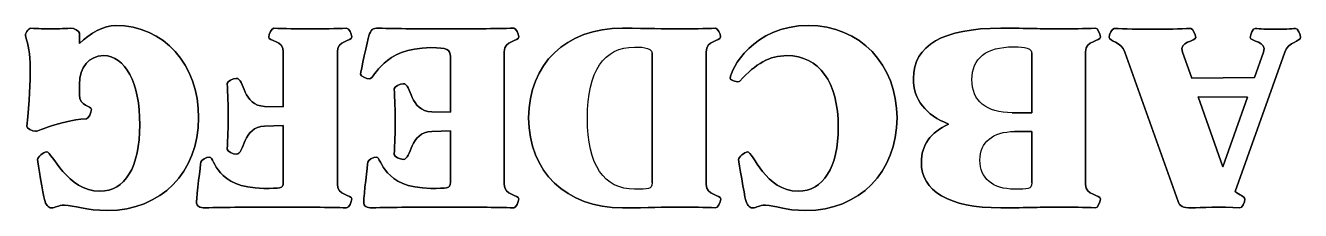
# Model space of a CAD drawing. Header units: millimetres. Extents: x -169 to 316, y -12 to 13.
# Drawn here: x 190.1 to 316.4, y -11.6 to 6.8 of the extents above; entities that cross this region are included whole.
import ezdxf

# ---------------------------------------------------------------- set-up
doc = ezdxf.new("R2010")
doc.units = ezdxf.units.MM
doc.layers.get('0').update_dxf_attribs({"linetype": 'CONTINUOUS'})

msp = doc.modelspace()

# ---------------------------------------------------------------- linework, layer by layer
for p, q in [((195.48, 6.01), (195.48, 4.98)), ((195.48, 4.98), (195.48, 6.01)), ((215.67, 4.16), (215.67, -1.29)), ((215.67, -1.29), (215.67, 4.16)), ((221.02, -8.94), (221.02, 4.16)), ((221.02, 4.16), (221.02, -8.94)), ((237.55, 4.18), (237.55, -8.94)), ((237.55, -8.94), (237.55, 4.18)), ((252.18, -8.83), (252.18, 4.03)), ((252.18, 4.03), (252.18, -8.83)), ((257.53, 4.16), (257.53, -8.97)), ((257.53, -8.97), (257.53, 4.16)), ((289.78, -1.87), (289.78, 4.05)), ((289.78, 4.05), (289.78, -1.87)), ((295.12, 4.18), (295.12, -8.97)), ((295.12, -8.97), (295.12, 4.18)), ((299.01, 4.13), (304.28, -10.68)), ((304.28, -10.68), (299.01, 4.13)), ((305.63, 1.57), (304.7, 4.13)), ((304.7, 4.13), (305.63, 1.57)), ((309.91, -9.68), (314.83, 4.13)), ((314.83, 4.13), (309.91, -9.68)), ((312.74, 4.13), (311.84, 1.62)), ((311.84, 1.62), (312.74, 4.13)), ((232.21, -1.82), (232.21, 3.71)), ((232.21, 3.71), (232.21, -1.82)), ((311.84, 1.62), (305.63, 1.57)), ((305.63, 1.57), (311.84, 1.62)), ((195.48, 0.93), (195.48, -0.1)), ((195.48, -0.1), (195.48, 0.93)), ((215.67, -1.29), (213.82, -1.24)), ((213.82, -1.24), (215.67, -1.29)), ((230.36, -1.77), (232.21, -1.82)), ((232.21, -1.82), (230.36, -1.77)), ((287.85, -1.87), (289.78, -1.87)), ((289.78, -1.87), (287.85, -1.87)), ((213.82, -3.2), (215.67, -3.14)), ((215.67, -3.14), (213.82, -3.2)), ((215.67, -3.14), (215.67, -8.78)), ((215.67, -8.78), (215.67, -3.14)), ((232.21, -3.67), (230.36, -3.73)), ((230.36, -3.73), (232.21, -3.67)), ((232.21, -8.78), (232.21, -3.67)), ((232.21, -3.67), (232.21, -8.78)), ((289.78, -3.73), (288.06, -3.73)), ((288.06, -3.73), (289.78, -3.73)), ((289.78, -8.83), (289.78, -3.73)), ((289.78, -3.73), (289.78, -8.83))]:
    msp.add_line(p, q)
for points in [[(195.48, 4.98), (195.48, 6.01)], [(215.67, 4.16), (215.67, -1.29)], [(221.02, -8.94), (221.02, 4.16)], [(237.55, -8.94), (237.55, 4.18)], [(252.18, 4.03), (252.18, -8.83)], [(257.53, -8.97), (257.53, 4.16)], [(289.78, 4.05), (289.78, -1.87)], [(295.12, -8.97), (295.12, 4.18)], [(299.01, 4.13), (304.28, -10.68)], [(305.63, 1.57), (304.7, 4.13)], [(309.91, -9.68), (314.83, 4.13)], [(312.74, 4.13), (311.84, 1.62)], [(232.21, 3.71), (232.21, -1.82)], [(311.84, 1.62), (305.63, 1.57)], [(195.48, -0.1), (195.48, 0.93)], [(215.67, -1.29), (213.82, -1.24)], [(306.26, -0.29), (311.16, -0.31), (308.72, -7.22)], [(306.26, -0.29), (311.16, -0.31)], [(308.72, -7.22), (306.26, -0.29)], [(311.16, -0.31), (306.26, -0.29), (308.72, -7.22)], [(311.16, -0.31), (308.72, -7.22)], [(232.21, -1.82), (230.36, -1.77)], [(289.78, -1.87), (287.85, -1.87)], [(213.82, -3.2), (215.67, -3.14)], [(215.67, -3.14), (215.67, -8.78)], [(230.36, -3.73), (232.21, -3.67)], [(232.21, -3.67), (232.21, -8.78)], [(288.06, -3.73), (289.78, -3.73)], [(289.78, -3.73), (289.78, -8.83)]]:
    msp.add_lwpolyline(points, close=True)
for points in [[(190.16, 5.64), (190.03, 5.93), (190.43, 6.54), (190.64, 6.51)], [(190.64, 6.51), (190.43, 6.54), (190.03, 5.93), (190.16, 5.64)], [(190.16, 5.64), (190.03, 5.93), (190.43, 6.54), (190.64, 6.51)], [(190.64, 6.51), (190.43, 6.54), (190.03, 5.93), (190.16, 5.64)], [(190.64, 6.51), (191.43, 6.46), (192.02, 6.43), (192.63, 6.43)], [(192.63, 6.43), (192.02, 6.43), (191.43, 6.46), (190.64, 6.51)], [(190.64, 6.51), (191.43, 6.46), (192.02, 6.43), (192.63, 6.43)], [(192.63, 6.43), (192.02, 6.43), (191.43, 6.46), (190.64, 6.51)], [(192.63, 6.43), (193.21, 6.43), (193.82, 6.46), (194.61, 6.51)], [(194.61, 6.51), (193.82, 6.46), (193.21, 6.43), (192.63, 6.43)], [(192.63, 6.43), (193.21, 6.43), (193.82, 6.46), (194.61, 6.51)], [(194.61, 6.51), (193.82, 6.46), (193.21, 6.43), (192.63, 6.43)], [(194.61, 6.51), (194.93, 6.54), (195.48, 6.22), (195.48, 6.01)], [(195.48, 6.01), (195.48, 6.22), (194.93, 6.54), (194.61, 6.51)], [(194.61, 6.51), (194.93, 6.54), (195.48, 6.22), (195.48, 6.01)], [(195.48, 6.01), (195.48, 6.22), (194.93, 6.54), (194.61, 6.51)], [(195.48, 4.98), (196.54, 6.01), (197.89, 6.78), (199.08, 6.78)], [(195.48, 4.98), (196.54, 6.01), (197.89, 6.78), (199.08, 6.78)], [(199.08, 6.78), (197.89, 6.78), (196.54, 6.01), (195.48, 4.98)], [(199.08, 6.78), (197.89, 6.78), (196.54, 6.01), (195.48, 4.98)], [(199.08, 6.78), (203.84, 6.78), (207.28, 2.94), (207.28, -2.38)], [(207.28, -2.38), (207.28, 2.94), (203.84, 6.78), (199.08, 6.78)], [(199.08, 6.78), (203.84, 6.78), (207.28, 2.94), (207.28, -2.38)], [(207.28, -2.38), (207.28, 2.94), (203.84, 6.78), (199.08, 6.78)], [(214.72, 6.51), (214.51, 6.51), (214.22, 5.96), (214.22, 5.61)], [(214.22, 5.61), (214.22, 5.96), (214.51, 6.51), (214.72, 6.51)], [(214.22, 5.61), (214.22, 5.96), (214.51, 6.51), (214.72, 6.51)], [(214.72, 6.51), (214.51, 6.51), (214.22, 5.96), (214.22, 5.61)], [(214.72, 6.51), (215.75, 6.46), (217.05, 6.43), (218.32, 6.43)], [(218.32, 6.43), (217.05, 6.43), (215.75, 6.46), (214.72, 6.51)], [(218.32, 6.43), (217.05, 6.43), (215.75, 6.46), (214.72, 6.51)], [(214.72, 6.51), (215.75, 6.46), (217.05, 6.43), (218.32, 6.43)], [(221.94, 6.51), (220.88, 6.46), (219.61, 6.43), (218.32, 6.43)], [(218.32, 6.43), (219.61, 6.43), (220.88, 6.46), (221.94, 6.51)], [(218.32, 6.43), (219.61, 6.43), (220.88, 6.46), (221.94, 6.51)], [(221.94, 6.51), (220.88, 6.46), (219.61, 6.43), (218.32, 6.43)], [(222.44, 5.64), (222.44, 5.96), (222.18, 6.51), (221.94, 6.51)], [(221.94, 6.51), (222.18, 6.51), (222.44, 5.96), (222.44, 5.64)], [(221.94, 6.51), (222.18, 6.51), (222.44, 5.96), (222.44, 5.64)], [(222.44, 5.64), (222.44, 5.96), (222.18, 6.51), (221.94, 6.51)], [(224.14, 5.75), (224.32, 6.35), (224.53, 6.54), (225.09, 6.51)], [(225.09, 6.51), (224.53, 6.54), (224.32, 6.35), (224.14, 5.75)], [(224.14, 5.75), (224.32, 6.35), (224.53, 6.54), (225.09, 6.51)], [(225.09, 6.51), (224.53, 6.54), (224.32, 6.35), (224.14, 5.75)], [(225.09, 6.51), (226.94, 6.46), (229.35, 6.43), (231.78, 6.43)], [(231.78, 6.43), (229.35, 6.43), (226.94, 6.46), (225.09, 6.51)], [(225.09, 6.51), (226.94, 6.46), (229.35, 6.43), (231.78, 6.43)], [(231.78, 6.43), (229.35, 6.43), (226.94, 6.46), (225.09, 6.51)], [(231.78, 6.43), (234.19, 6.43), (236.63, 6.46), (238.48, 6.51)], [(238.48, 6.51), (236.63, 6.46), (234.19, 6.43), (231.78, 6.43)], [(231.78, 6.43), (234.19, 6.43), (236.63, 6.46), (238.48, 6.51)], [(238.48, 6.51), (236.63, 6.46), (234.19, 6.43), (231.78, 6.43)], [(238.48, 6.51), (238.72, 6.51), (238.98, 5.96), (238.98, 5.64)], [(238.98, 5.64), (238.98, 5.96), (238.72, 6.51), (238.48, 6.51)], [(238.48, 6.51), (238.72, 6.51), (238.98, 5.96), (238.98, 5.64)], [(238.98, 5.64), (238.98, 5.96), (238.72, 6.51), (238.48, 6.51)], [(239.96, -2.38), (239.96, 2.97), (243.66, 6.51), (249.25, 6.51)], [(239.96, -2.38), (239.96, 2.97), (243.66, 6.51), (249.25, 6.51)], [(249.25, 6.51), (243.66, 6.51), (239.96, 2.97), (239.96, -2.38)], [(249.25, 6.51), (243.66, 6.51), (239.96, 2.97), (239.96, -2.38)], [(249.25, 6.51), (252.02, 6.49), (253.11, 6.43), (254.96, 6.43)], [(254.96, 6.43), (253.11, 6.43), (252.02, 6.49), (249.25, 6.51)], [(249.25, 6.51), (252.02, 6.49), (253.11, 6.43), (254.96, 6.43)], [(254.96, 6.43), (253.11, 6.43), (252.02, 6.49), (249.25, 6.51)], [(254.96, 6.43), (256.12, 6.43), (257.42, 6.46), (258.48, 6.51)], [(254.96, 6.43), (256.12, 6.43), (257.42, 6.46), (258.48, 6.51)], [(258.48, 6.51), (257.42, 6.46), (256.12, 6.43), (254.96, 6.43)], [(258.48, 6.51), (257.42, 6.46), (256.12, 6.43), (254.96, 6.43)], [(258.48, 6.51), (258.69, 6.51), (258.96, 5.96), (258.96, 5.64)], [(258.96, 5.64), (258.96, 5.96), (258.69, 6.51), (258.48, 6.51)], [(258.48, 6.51), (258.69, 6.51), (258.96, 5.96), (258.96, 5.64)], [(258.96, 5.64), (258.96, 5.96), (258.69, 6.51), (258.48, 6.51)], [(259.93, 1.54), (259.93, 2.41), (262.21, 6.78), (267.66, 6.78)], [(267.66, 6.78), (262.21, 6.78), (259.93, 2.41), (259.93, 1.54)], [(259.93, 1.54), (259.93, 2.41), (262.21, 6.78), (267.66, 6.78)], [(267.66, 6.78), (262.21, 6.78), (259.93, 2.41), (259.93, 1.54)], [(267.66, 6.78), (272.77, 6.78), (276.44, 2.94), (276.44, -2.38)], [(276.44, -2.38), (276.44, 2.94), (272.77, 6.78), (267.66, 6.78)], [(267.66, 6.78), (272.77, 6.78), (276.44, 2.94), (276.44, -2.38)], [(276.44, -2.38), (276.44, 2.94), (272.77, 6.78), (267.66, 6.78)], [(278.06, 1.54), (278.06, 4.79), (281.02, 6.51), (286.71, 6.51)], [(286.71, 6.51), (281.02, 6.51), (278.06, 4.79), (278.06, 1.54)], [(278.06, 1.54), (278.06, 4.79), (281.02, 6.51), (286.71, 6.51)], [(286.71, 6.51), (281.02, 6.51), (278.06, 4.79), (278.06, 1.54)], [(286.71, 6.51), (289.49, 6.51), (290.7, 6.43), (292.58, 6.43)], [(292.58, 6.43), (290.7, 6.43), (289.49, 6.51), (286.71, 6.51)], [(286.71, 6.51), (289.49, 6.51), (290.7, 6.43), (292.58, 6.43)], [(292.58, 6.43), (290.7, 6.43), (289.49, 6.51), (286.71, 6.51)], [(292.58, 6.43), (293.75, 6.43), (295.02, 6.46), (296.08, 6.51)], [(296.08, 6.51), (295.02, 6.46), (293.75, 6.43), (292.58, 6.43)], [(292.58, 6.43), (293.75, 6.43), (295.02, 6.46), (296.08, 6.51)], [(296.08, 6.51), (295.02, 6.46), (293.75, 6.43), (292.58, 6.43)], [(296.08, 6.51), (296.29, 6.54), (296.58, 5.96), (296.58, 5.64)], [(296.58, 5.64), (296.58, 5.96), (296.29, 6.54), (296.08, 6.51)], [(296.08, 6.51), (296.29, 6.54), (296.58, 5.96), (296.58, 5.64)], [(296.58, 5.64), (296.58, 5.96), (296.29, 6.54), (296.08, 6.51)], [(297.93, 6.49), (297.72, 6.49), (297.45, 5.9), (297.45, 5.59)], [(297.45, 5.59), (297.45, 5.9), (297.72, 6.49), (297.93, 6.49)], [(297.93, 6.49), (297.72, 6.49), (297.45, 5.9), (297.45, 5.59)], [(297.45, 5.59), (297.45, 5.9), (297.72, 6.49), (297.93, 6.49)], [(301.74, 6.41), (300.36, 6.41), (298.99, 6.43), (297.93, 6.49)], [(297.93, 6.49), (298.99, 6.43), (300.36, 6.41), (301.74, 6.41)], [(301.74, 6.41), (300.36, 6.41), (298.99, 6.43), (297.93, 6.49)], [(297.93, 6.49), (298.99, 6.43), (300.36, 6.41), (301.74, 6.41)], [(305.52, 6.49), (304.46, 6.43), (303.11, 6.41), (301.74, 6.41)], [(301.74, 6.41), (303.11, 6.41), (304.46, 6.43), (305.52, 6.49)], [(305.52, 6.49), (304.46, 6.43), (303.11, 6.41), (301.74, 6.41)], [(301.74, 6.41), (303.11, 6.41), (304.46, 6.43), (305.52, 6.49)], [(306.02, 5.59), (306.02, 5.9), (305.73, 6.49), (305.52, 6.49)], [(305.52, 6.49), (305.73, 6.49), (306.02, 5.9), (306.02, 5.59)], [(306.02, 5.59), (306.02, 5.9), (305.73, 6.49), (305.52, 6.49)], [(305.52, 6.49), (305.73, 6.49), (306.02, 5.9), (306.02, 5.59)], [(311.92, 6.49), (311.71, 6.51), (311.42, 5.9), (311.42, 5.59)], [(311.42, 5.59), (311.42, 5.9), (311.71, 6.51), (311.92, 6.49)], [(311.92, 6.49), (311.71, 6.51), (311.42, 5.9), (311.42, 5.59)], [(311.42, 5.59), (311.42, 5.9), (311.71, 6.51), (311.92, 6.49)], [(313.91, 6.41), (313.11, 6.41), (312.32, 6.43), (311.92, 6.49)], [(311.92, 6.49), (312.32, 6.43), (313.11, 6.41), (313.91, 6.41)], [(313.91, 6.41), (313.11, 6.41), (312.32, 6.43), (311.92, 6.49)], [(311.92, 6.49), (312.32, 6.43), (313.11, 6.41), (313.91, 6.41)], [(315.89, 6.49), (315.5, 6.43), (314.7, 6.41), (313.91, 6.41)], [(313.91, 6.41), (314.7, 6.41), (315.5, 6.43), (315.89, 6.49)], [(315.89, 6.49), (315.5, 6.43), (314.7, 6.41), (313.91, 6.41)], [(313.91, 6.41), (314.7, 6.41), (315.5, 6.43), (315.89, 6.49)], [(316.4, 5.59), (316.4, 5.9), (316.13, 6.51), (315.89, 6.49)], [(315.89, 6.49), (316.13, 6.51), (316.4, 5.9), (316.4, 5.59)], [(316.4, 5.59), (316.4, 5.9), (316.13, 6.51), (315.89, 6.49)], [(315.89, 6.49), (316.13, 6.51), (316.4, 5.9), (316.4, 5.59)], [(190.27, -3.2), (190.8, 1.83), (190.67, 4.24), (190.16, 5.64)], [(190.16, 5.64), (190.67, 4.24), (190.8, 1.83), (190.27, -3.2)], [(190.27, -3.2), (190.8, 1.83), (190.67, 4.24), (190.16, 5.64)], [(190.16, 5.64), (190.67, 4.24), (190.8, 1.83), (190.27, -3.2)], [(214.22, 5.61), (214.22, 5.22), (215.67, 5.3), (215.67, 4.16)], [(215.67, 4.16), (215.67, 5.3), (214.22, 5.22), (214.22, 5.61)], [(215.67, 4.16), (215.67, 5.3), (214.22, 5.22), (214.22, 5.61)], [(214.22, 5.61), (214.22, 5.22), (215.67, 5.3), (215.67, 4.16)], [(222.44, 5.64), (222.44, 5.22), (221.02, 5.3), (221.02, 4.16)], [(221.02, 4.16), (221.02, 5.3), (222.44, 5.22), (222.44, 5.64)], [(221.02, 4.16), (221.02, 5.3), (222.44, 5.22), (222.44, 5.64)], [(222.44, 5.64), (222.44, 5.22), (221.02, 5.3), (221.02, 4.16)], [(223.32, 1.96), (223.32, 2.17), (224.03, 5.35), (224.14, 5.75)], [(224.14, 5.75), (224.03, 5.35), (223.32, 2.17), (223.32, 1.96)], [(223.32, 1.96), (223.32, 2.17), (224.03, 5.35), (224.14, 5.75)], [(224.14, 5.75), (224.03, 5.35), (223.32, 2.17), (223.32, 1.96)], [(238.98, 5.64), (238.98, 5.22), (237.55, 5.3), (237.55, 4.18)], [(237.55, 4.18), (237.55, 5.3), (238.98, 5.22), (238.98, 5.64)], [(238.98, 5.64), (238.98, 5.22), (237.55, 5.3), (237.55, 4.18)], [(237.55, 4.18), (237.55, 5.3), (238.98, 5.22), (238.98, 5.64)], [(258.96, 5.64), (258.96, 5.22), (257.53, 5.3), (257.53, 4.16)], [(258.96, 5.64), (258.96, 5.22), (257.53, 5.3), (257.53, 4.16)], [(257.53, 4.16), (257.53, 5.3), (258.96, 5.22), (258.96, 5.64)], [(257.53, 4.16), (257.53, 5.3), (258.96, 5.22), (258.96, 5.64)], [(296.58, 5.64), (296.58, 5.22), (295.12, 5.3), (295.12, 4.18)], [(295.12, 4.18), (295.12, 5.3), (296.58, 5.22), (296.58, 5.64)], [(296.58, 5.64), (296.58, 5.22), (295.12, 5.3), (295.12, 4.18)], [(295.12, 4.18), (295.12, 5.3), (296.58, 5.22), (296.58, 5.64)], [(297.45, 5.59), (297.45, 5.19), (298.64, 5.22), (299.01, 4.13)], [(299.01, 4.13), (298.64, 5.22), (297.45, 5.19), (297.45, 5.59)], [(297.45, 5.59), (297.45, 5.19), (298.64, 5.22), (299.01, 4.13)], [(299.01, 4.13), (298.64, 5.22), (297.45, 5.19), (297.45, 5.59)], [(304.7, 4.13), (304.33, 5.22), (306.02, 5.19), (306.02, 5.59)], [(306.02, 5.59), (306.02, 5.19), (304.33, 5.22), (304.7, 4.13)], [(304.7, 4.13), (304.33, 5.22), (306.02, 5.19), (306.02, 5.59)], [(306.02, 5.59), (306.02, 5.19), (304.33, 5.22), (304.7, 4.13)], [(311.42, 5.59), (311.42, 5.19), (313.14, 5.22), (312.74, 4.13)], [(312.74, 4.13), (313.14, 5.22), (311.42, 5.19), (311.42, 5.59)], [(311.42, 5.59), (311.42, 5.19), (313.14, 5.22), (312.74, 4.13)], [(312.74, 4.13), (313.14, 5.22), (311.42, 5.19), (311.42, 5.59)], [(314.83, 4.13), (315.21, 5.19), (316.4, 5.19), (316.4, 5.59)], [(316.4, 5.59), (316.4, 5.19), (315.21, 5.19), (314.83, 4.13)], [(314.83, 4.13), (315.21, 5.19), (316.4, 5.19), (316.4, 5.59)], [(316.4, 5.59), (316.4, 5.19), (315.21, 5.19), (314.83, 4.13)], [(197.86, 3.79), (196.44, 3.79), (195.48, 2.65), (195.48, 0.93)], [(195.48, 0.93), (195.48, 2.65), (196.44, 3.79), (197.86, 3.79)], [(197.86, 3.79), (196.44, 3.79), (195.48, 2.65), (195.48, 0.93)], [(195.48, 0.93), (195.48, 2.65), (196.44, 3.79), (197.86, 3.79)], [(201.46, -3.06), (201.46, 1.12), (200.01, 3.79), (197.86, 3.79)], [(197.86, 3.79), (200.01, 3.79), (201.46, 1.12), (201.46, -3.06)], [(201.46, -3.06), (201.46, 1.12), (200.01, 3.79), (197.86, 3.79)], [(197.86, 3.79), (200.01, 3.79), (201.46, 1.12), (201.46, -3.06)], [(230.28, 4.58), (225.49, 4.58), (224.72, 1.49), (224.22, 1.49)], [(224.22, 1.49), (224.72, 1.49), (225.49, 4.58), (230.28, 4.58)], [(230.28, 4.58), (225.49, 4.58), (224.72, 1.49), (224.22, 1.49)], [(224.22, 1.49), (224.72, 1.49), (225.49, 4.58), (230.28, 4.58)], [(232.21, 3.71), (232.21, 4.4), (231.92, 4.58), (230.28, 4.58)], [(230.28, 4.58), (231.92, 4.58), (232.21, 4.4), (232.21, 3.71)], [(232.21, 3.71), (232.21, 4.4), (231.92, 4.58), (230.28, 4.58)], [(230.28, 4.58), (231.92, 4.58), (232.21, 4.4), (232.21, 3.71)], [(245.78, -2.4), (245.78, 2.28), (247.42, 4.63), (250.44, 4.63)], [(245.78, -2.4), (245.78, 2.28), (247.42, 4.63), (250.44, 4.63)], [(245.78, -2.4), (245.78, 2.28), (247.42, 4.63), (250.44, 4.63)], [(245.78, -2.4), (245.78, 2.28), (247.42, 4.63), (250.44, 4.63)], [(250.44, 4.63), (250.83, 4.63), (252.18, 4.69), (252.18, 4.03)], [(250.44, 4.63), (250.83, 4.63), (252.18, 4.69), (252.18, 4.03)], [(250.44, 4.63), (250.83, 4.63), (252.18, 4.69), (252.18, 4.03)], [(250.44, 4.63), (250.83, 4.63), (252.18, 4.69), (252.18, 4.03)], [(265.54, 3.79), (263.82, 3.79), (262.45, 3.02), (260.89, 1.27)], [(260.89, 1.27), (262.45, 3.02), (263.82, 3.79), (265.54, 3.79)], [(265.54, 3.79), (263.82, 3.79), (262.45, 3.02), (260.89, 1.27)], [(260.89, 1.27), (262.45, 3.02), (263.82, 3.79), (265.54, 3.79)], [(270.62, -3.3), (270.62, 1.19), (268.72, 3.79), (265.54, 3.79)], [(270.62, -3.3), (270.62, 1.19), (268.72, 3.79), (265.54, 3.79)], [(265.54, 3.79), (268.72, 3.79), (270.62, 1.19), (270.62, -3.3)], [(265.54, 3.79), (268.72, 3.79), (270.62, 1.19), (270.62, -3.3)], [(283.85, 1.41), (283.85, 3.52), (285.31, 4.66), (287.95, 4.66)], [(283.85, 1.41), (283.85, 3.52), (285.31, 4.66), (287.95, 4.66)], [(283.85, 1.41), (283.85, 3.52), (285.31, 4.66), (287.95, 4.66)], [(283.85, 1.41), (283.85, 3.52), (285.31, 4.66), (287.95, 4.66)], [(287.95, 4.66), (288.46, 4.66), (289.78, 4.69), (289.78, 4.05)], [(287.95, 4.66), (288.46, 4.66), (289.78, 4.69), (289.78, 4.05)], [(287.95, 4.66), (288.46, 4.66), (289.78, 4.69), (289.78, 4.05)], [(287.95, 4.66), (288.46, 4.66), (289.78, 4.69), (289.78, 4.05)], [(210.11, 1.04), (210.11, 1.25), (210.7, 1.54), (211.01, 1.54)], [(211.01, 1.54), (210.7, 1.54), (210.11, 1.25), (210.11, 1.04)], [(211.01, 1.54), (210.7, 1.54), (210.11, 1.25), (210.11, 1.04)], [(210.11, 1.04), (210.11, 1.25), (210.7, 1.54), (211.01, 1.54)], [(211.01, 1.54), (211.81, 1.54), (211.65, -1.19), (213.82, -1.24)], [(213.82, -1.24), (211.65, -1.19), (211.81, 1.54), (211.01, 1.54)], [(213.82, -1.24), (211.65, -1.19), (211.81, 1.54), (211.01, 1.54)], [(211.01, 1.54), (211.81, 1.54), (211.65, -1.19), (213.82, -1.24)], [(224.22, 1.49), (223.9, 1.49), (223.32, 1.75), (223.32, 1.96)], [(223.32, 1.96), (223.32, 1.75), (223.9, 1.49), (224.22, 1.49)], [(224.22, 1.49), (223.9, 1.49), (223.32, 1.75), (223.32, 1.96)], [(223.32, 1.96), (223.32, 1.75), (223.9, 1.49), (224.22, 1.49)], [(260.89, 1.27), (260.73, 1.09), (259.93, 1.33), (259.93, 1.54)], [(259.93, 1.54), (259.93, 1.33), (260.73, 1.09), (260.89, 1.27)], [(260.89, 1.27), (260.73, 1.09), (259.93, 1.33), (259.93, 1.54)], [(259.93, 1.54), (259.93, 1.33), (260.73, 1.09), (260.89, 1.27)], [(281.55, -2.99), (279.27, -2.11), (278.06, -0.55), (278.06, 1.54)], [(278.06, 1.54), (278.06, -0.55), (279.27, -2.11), (281.55, -2.99)], [(281.55, -2.99), (279.27, -2.11), (278.06, -0.55), (278.06, 1.54)], [(278.06, 1.54), (278.06, -0.55), (279.27, -2.11), (281.55, -2.99)], [(287.85, -1.87), (285.28, -1.87), (283.85, -0.71), (283.85, 1.41)], [(287.85, -1.87), (285.28, -1.87), (283.85, -0.71), (283.85, 1.41)], [(287.85, -1.87), (285.28, -1.87), (283.85, -0.71), (283.85, 1.41)], [(287.85, -1.87), (285.28, -1.87), (283.85, -0.71), (283.85, 1.41)], [(210.11, -5.47), (210.25, -3.3), (210.25, -1.13), (210.11, 1.04)], [(210.11, 1.04), (210.25, -1.13), (210.25, -3.3), (210.11, -5.47)], [(210.11, 1.04), (210.25, -1.13), (210.25, -3.3), (210.11, -5.47)], [(210.11, -5.47), (210.25, -3.3), (210.25, -1.13), (210.11, 1.04)], [(226.65, 0.51), (226.65, 0.72), (227.23, 1.01), (227.55, 1.01)], [(227.55, 1.01), (227.23, 1.01), (226.65, 0.72), (226.65, 0.51)], [(226.65, 0.51), (226.65, 0.72), (227.23, 1.01), (227.55, 1.01)], [(227.55, 1.01), (227.23, 1.01), (226.65, 0.72), (226.65, 0.51)], [(226.65, -6), (226.78, -3.83), (226.78, -1.66), (226.65, 0.51)], [(226.65, 0.51), (226.78, -1.66), (226.78, -3.83), (226.65, -6)], [(226.65, -6), (226.78, -3.83), (226.78, -1.66), (226.65, 0.51)], [(226.65, 0.51), (226.78, -1.66), (226.78, -3.83), (226.65, -6)], [(227.55, 1.01), (228.34, 1.01), (228.19, -1.72), (230.36, -1.77)], [(230.36, -1.77), (228.19, -1.72), (228.34, 1.01), (227.55, 1.01)], [(227.55, 1.01), (228.34, 1.01), (228.19, -1.72), (230.36, -1.77)], [(230.36, -1.77), (228.19, -1.72), (228.34, 1.01), (227.55, 1.01)], [(195.48, -0.1), (195.48, -1.24), (196.67, -1.16), (196.67, -1.56)], [(196.67, -1.56), (196.67, -1.16), (195.48, -1.24), (195.48, -0.1)], [(195.48, -0.1), (195.48, -1.24), (196.67, -1.16), (196.67, -1.56)], [(196.67, -1.56), (196.67, -1.16), (195.48, -1.24), (195.48, -0.1)], [(196.17, -2.46), (193.21, -2.72), (191.57, -3.7), (191.14, -3.7)], [(191.14, -3.7), (191.57, -3.7), (193.21, -2.72), (196.17, -2.46)], [(196.17, -2.46), (193.21, -2.72), (191.57, -3.7), (191.14, -3.7)], [(191.14, -3.7), (191.57, -3.7), (193.21, -2.72), (196.17, -2.46)], [(196.67, -1.56), (196.67, -1.87), (196.38, -2.43), (196.17, -2.46)], [(196.17, -2.46), (196.38, -2.43), (196.67, -1.87), (196.67, -1.56)], [(196.67, -1.56), (196.67, -1.87), (196.38, -2.43), (196.17, -2.46)], [(196.17, -2.46), (196.38, -2.43), (196.67, -1.87), (196.67, -1.56)], [(207.28, -2.38), (207.28, -7.75), (203.55, -11.56), (198.26, -11.56)], [(198.26, -11.56), (203.55, -11.56), (207.28, -7.75), (207.28, -2.38)], [(207.28, -2.38), (207.28, -7.75), (203.55, -11.56), (198.26, -11.56)], [(198.26, -11.56), (203.55, -11.56), (207.28, -7.75), (207.28, -2.38)], [(249.25, -11.29), (243.69, -11.29), (239.96, -7.72), (239.96, -2.38)], [(249.25, -11.29), (243.69, -11.29), (239.96, -7.72), (239.96, -2.38)], [(239.96, -2.38), (239.96, -7.72), (243.69, -11.29), (249.25, -11.29)], [(239.96, -2.38), (239.96, -7.72), (243.69, -11.29), (249.25, -11.29)], [(250.46, -9.44), (247.42, -9.44), (245.78, -7.09), (245.78, -2.4)], [(250.46, -9.44), (247.42, -9.44), (245.78, -7.09), (245.78, -2.4)], [(250.46, -9.44), (247.42, -9.44), (245.78, -7.09), (245.78, -2.4)], [(250.46, -9.44), (247.42, -9.44), (245.78, -7.09), (245.78, -2.4)], [(276.44, -2.38), (276.44, -7.75), (272.69, -11.56), (267.42, -11.56)], [(267.42, -11.56), (272.69, -11.56), (276.44, -7.75), (276.44, -2.38)], [(276.44, -2.38), (276.44, -7.75), (272.69, -11.56), (267.42, -11.56)], [(267.42, -11.56), (272.69, -11.56), (276.44, -7.75), (276.44, -2.38)], [(191.14, -3.7), (190.83, -3.7), (190.24, -3.41), (190.27, -3.2)], [(190.27, -3.2), (190.24, -3.41), (190.83, -3.7), (191.14, -3.7)], [(191.14, -3.7), (190.83, -3.7), (190.24, -3.41), (190.27, -3.2)], [(190.27, -3.2), (190.24, -3.41), (190.83, -3.7), (191.14, -3.7)], [(197.49, -9.65), (200.01, -9.65), (201.46, -7.25), (201.46, -3.06)], [(201.46, -3.06), (201.46, -7.25), (200.01, -9.65), (197.49, -9.65)], [(197.49, -9.65), (200.01, -9.65), (201.46, -7.25), (201.46, -3.06)], [(201.46, -3.06), (201.46, -7.25), (200.01, -9.65), (197.49, -9.65)], [(211.01, -5.98), (211.81, -5.98), (211.65, -3.25), (213.82, -3.2)], [(213.82, -3.2), (211.65, -3.25), (211.81, -5.98), (211.01, -5.98)], [(213.82, -3.2), (211.65, -3.25), (211.81, -5.98), (211.01, -5.98)], [(211.01, -5.98), (211.81, -5.98), (211.65, -3.25), (213.82, -3.2)], [(230.36, -3.73), (228.19, -3.78), (228.34, -6.5), (227.55, -6.5)], [(227.55, -6.5), (228.34, -6.5), (228.19, -3.78), (230.36, -3.73)], [(230.36, -3.73), (228.19, -3.78), (228.34, -6.5), (227.55, -6.5)], [(227.55, -6.5), (228.34, -6.5), (228.19, -3.78), (230.36, -3.73)], [(266.65, -9.65), (269.14, -9.65), (270.62, -7.27), (270.62, -3.3)], [(270.62, -3.3), (270.62, -7.27), (269.14, -9.65), (266.65, -9.65)], [(266.65, -9.65), (269.14, -9.65), (270.62, -7.27), (270.62, -3.3)], [(270.62, -3.3), (270.62, -7.27), (269.14, -9.65), (266.65, -9.65)], [(278.85, -6.77), (278.85, -5.1), (279.75, -3.83), (281.55, -2.99)], [(281.55, -2.99), (279.75, -3.83), (278.85, -5.1), (278.85, -6.77)], [(278.85, -6.77), (278.85, -5.1), (279.75, -3.83), (281.55, -2.99)], [(281.55, -2.99), (279.75, -3.83), (278.85, -5.1), (278.85, -6.77)], [(284.65, -6.58), (284.65, -4.78), (285.92, -3.73), (288.06, -3.73)], [(284.65, -6.58), (284.65, -4.78), (285.92, -3.73), (288.06, -3.73)], [(284.65, -6.58), (284.65, -4.78), (285.92, -3.73), (288.06, -3.73)], [(284.65, -6.58), (284.65, -4.78), (285.92, -3.73), (288.06, -3.73)], [(191.33, -6.5), (191.33, -6.29), (191.91, -5.74), (192.23, -5.74)], [(192.23, -5.74), (191.91, -5.74), (191.33, -6.29), (191.33, -6.5)], [(191.33, -6.5), (191.33, -6.29), (191.91, -5.74), (192.23, -5.74)], [(192.23, -5.74), (191.91, -5.74), (191.33, -6.29), (191.33, -6.5)], [(192.23, -5.74), (192.73, -5.74), (194.29, -9.65), (197.49, -9.65)], [(197.49, -9.65), (194.29, -9.65), (192.73, -5.74), (192.23, -5.74)], [(192.23, -5.74), (192.73, -5.74), (194.29, -9.65), (197.49, -9.65)], [(197.49, -9.65), (194.29, -9.65), (192.73, -5.74), (192.23, -5.74)], [(207.5, -6.77), (207.5, -6.56), (208.05, -6.27), (208.37, -6.27)], [(208.37, -6.27), (208.05, -6.27), (207.5, -6.56), (207.5, -6.77)], [(208.37, -6.27), (208.05, -6.27), (207.5, -6.56), (207.5, -6.77)], [(207.5, -6.77), (207.5, -6.56), (208.05, -6.27), (208.37, -6.27)], [(213.74, -9.36), (208.95, -9.36), (208.87, -6.27), (208.37, -6.27)], [(208.37, -6.27), (208.87, -6.27), (208.95, -9.36), (213.74, -9.36)], [(208.37, -6.27), (208.87, -6.27), (208.95, -9.36), (213.74, -9.36)], [(213.74, -9.36), (208.95, -9.36), (208.87, -6.27), (208.37, -6.27)], [(210.11, -5.47), (210.11, -5.68), (210.7, -5.98), (211.01, -5.98)], [(211.01, -5.98), (210.7, -5.98), (210.11, -5.68), (210.11, -5.47)], [(211.01, -5.98), (210.7, -5.98), (210.11, -5.68), (210.11, -5.47)], [(210.11, -5.47), (210.11, -5.68), (210.7, -5.98), (211.01, -5.98)], [(224.03, -6.77), (224.03, -6.56), (224.59, -6.27), (224.9, -6.27)], [(224.9, -6.27), (224.59, -6.27), (224.03, -6.56), (224.03, -6.77)], [(224.03, -6.77), (224.03, -6.56), (224.59, -6.27), (224.9, -6.27)], [(224.9, -6.27), (224.59, -6.27), (224.03, -6.56), (224.03, -6.77)], [(224.9, -6.27), (225.41, -6.27), (225.49, -9.36), (230.28, -9.36)], [(230.28, -9.36), (225.49, -9.36), (225.41, -6.27), (224.9, -6.27)], [(224.9, -6.27), (225.41, -6.27), (225.49, -9.36), (230.28, -9.36)], [(230.28, -9.36), (225.49, -9.36), (225.41, -6.27), (224.9, -6.27)], [(227.55, -6.5), (227.23, -6.5), (226.65, -6.21), (226.65, -6)], [(226.65, -6), (226.65, -6.21), (227.23, -6.5), (227.55, -6.5)], [(227.55, -6.5), (227.23, -6.5), (226.65, -6.21), (226.65, -6)], [(226.65, -6), (226.65, -6.21), (227.23, -6.5), (227.55, -6.5)], [(260.75, -6.5), (260.75, -6.29), (261.34, -5.74), (261.65, -5.74)], [(261.65, -5.74), (261.34, -5.74), (260.75, -6.29), (260.75, -6.5)], [(260.75, -6.5), (260.75, -6.29), (261.34, -5.74), (261.65, -5.74)], [(261.65, -5.74), (261.34, -5.74), (260.75, -6.29), (260.75, -6.5)], [(261.65, -5.74), (262.13, -5.74), (263.45, -9.65), (266.65, -9.65)], [(266.65, -9.65), (263.45, -9.65), (262.13, -5.74), (261.65, -5.74)], [(261.65, -5.74), (262.13, -5.74), (263.45, -9.65), (266.65, -9.65)], [(266.65, -9.65), (263.45, -9.65), (262.13, -5.74), (261.65, -5.74)], [(192.02, -10.47), (191.91, -10.08), (191.33, -6.72), (191.33, -6.5)], [(191.33, -6.5), (191.33, -6.72), (191.91, -10.08), (192.02, -10.47)], [(192.02, -10.47), (191.91, -10.08), (191.33, -6.72), (191.33, -6.5)], [(191.33, -6.5), (191.33, -6.72), (191.91, -10.08), (192.02, -10.47)], [(207.5, -6.77), (207.5, -6.98), (207.07, -10.1), (207.07, -10.68)], [(207.07, -10.68), (207.07, -10.1), (207.5, -6.98), (207.5, -6.77)], [(207.07, -10.68), (207.07, -10.1), (207.5, -6.98), (207.5, -6.77)], [(207.5, -6.77), (207.5, -6.98), (207.07, -10.1), (207.07, -10.68)], [(223.63, -10.68), (223.63, -10.1), (224.03, -6.98), (224.03, -6.77)], [(224.03, -6.77), (224.03, -6.98), (223.63, -10.1), (223.63, -10.68)], [(223.63, -10.68), (223.63, -10.1), (224.03, -6.98), (224.03, -6.77)], [(224.03, -6.77), (224.03, -6.98), (223.63, -10.1), (223.63, -10.68)], [(261.44, -10.47), (261.34, -10.08), (260.75, -6.72), (260.75, -6.5)], [(260.75, -6.5), (260.75, -6.72), (261.34, -10.08), (261.44, -10.47)], [(261.44, -10.47), (261.34, -10.08), (260.75, -6.72), (260.75, -6.5)], [(260.75, -6.5), (260.75, -6.72), (261.34, -10.08), (261.44, -10.47)], [(286.71, -11.29), (281.52, -11.29), (278.85, -9.63), (278.85, -6.77)], [(278.85, -6.77), (278.85, -9.63), (281.52, -11.29), (286.71, -11.29)], [(286.71, -11.29), (281.52, -11.29), (278.85, -9.63), (278.85, -6.77)], [(278.85, -6.77), (278.85, -9.63), (281.52, -11.29), (286.71, -11.29)], [(288.06, -9.44), (285.92, -9.44), (284.65, -8.36), (284.65, -6.58)], [(288.06, -9.44), (285.92, -9.44), (284.65, -8.36), (284.65, -6.58)], [(288.06, -9.44), (285.92, -9.44), (284.65, -8.36), (284.65, -6.58)], [(288.06, -9.44), (285.92, -9.44), (284.65, -8.36), (284.65, -6.58)], [(215.67, -8.78), (215.67, -9.41), (215.33, -9.36), (213.74, -9.36)], [(213.74, -9.36), (215.33, -9.36), (215.67, -9.41), (215.67, -8.78)], [(213.74, -9.36), (215.33, -9.36), (215.67, -9.41), (215.67, -8.78)], [(215.67, -8.78), (215.67, -9.41), (215.33, -9.36), (213.74, -9.36)], [(230.28, -9.36), (231.86, -9.36), (232.21, -9.41), (232.21, -8.78)], [(230.28, -9.36), (231.86, -9.36), (232.21, -9.41), (232.21, -8.78)], [(232.21, -8.78), (232.21, -9.41), (231.86, -9.36), (230.28, -9.36)], [(232.21, -8.78), (232.21, -9.41), (231.86, -9.36), (230.28, -9.36)], [(252.18, -8.83), (252.18, -9.49), (251.79, -9.44), (250.46, -9.44)], [(252.18, -8.83), (252.18, -9.49), (251.79, -9.44), (250.46, -9.44)], [(252.18, -8.83), (252.18, -9.49), (251.79, -9.44), (250.46, -9.44)], [(252.18, -8.83), (252.18, -9.49), (251.79, -9.44), (250.46, -9.44)], [(289.78, -8.83), (289.78, -9.47), (289.41, -9.44), (288.06, -9.44)], [(289.78, -8.83), (289.78, -9.47), (289.41, -9.44), (288.06, -9.44)], [(289.78, -8.83), (289.78, -9.47), (289.41, -9.44), (288.06, -9.44)], [(289.78, -8.83), (289.78, -9.47), (289.41, -9.44), (288.06, -9.44)], [(221.02, -8.94), (221.02, -10.08), (222.44, -10), (222.44, -10.39)], [(222.44, -10.39), (222.44, -10), (221.02, -10.08), (221.02, -8.94)], [(222.44, -10.39), (222.44, -10), (221.02, -10.08), (221.02, -8.94)], [(221.02, -8.94), (221.02, -10.08), (222.44, -10), (222.44, -10.39)], [(237.55, -8.94), (237.55, -10.08), (238.98, -10), (238.98, -10.39)], [(238.98, -10.39), (238.98, -10), (237.55, -10.08), (237.55, -8.94)], [(237.55, -8.94), (237.55, -10.08), (238.98, -10), (238.98, -10.39)], [(238.98, -10.39), (238.98, -10), (237.55, -10.08), (237.55, -8.94)], [(257.53, -8.97), (257.53, -10.08), (258.98, -10), (258.98, -10.42)], [(258.98, -10.42), (258.98, -10), (257.53, -10.08), (257.53, -8.97)], [(257.53, -8.97), (257.53, -10.08), (258.98, -10), (258.98, -10.42)], [(258.98, -10.42), (258.98, -10), (257.53, -10.08), (257.53, -8.97)], [(295.12, -8.97), (295.12, -10.08), (296.58, -10), (296.58, -10.42)], [(295.12, -8.97), (295.12, -10.08), (296.58, -10), (296.58, -10.42)], [(296.58, -10.42), (296.58, -10), (295.12, -10.08), (295.12, -8.97)], [(296.58, -10.42), (296.58, -10), (295.12, -10.08), (295.12, -8.97)], [(310.89, -10.42), (310.89, -10.16), (310.36, -10.02), (309.91, -9.68)], [(309.91, -9.68), (310.36, -10.02), (310.89, -10.16), (310.89, -10.42)], [(310.89, -10.42), (310.89, -10.16), (310.36, -10.02), (309.91, -9.68)], [(309.91, -9.68), (310.36, -10.02), (310.89, -10.16), (310.89, -10.42)], [(192.7, -11.29), (192.36, -11.29), (192.15, -10.98), (192.02, -10.47)], [(192.02, -10.47), (192.15, -10.98), (192.36, -11.29), (192.7, -11.29)], [(192.7, -11.29), (192.36, -11.29), (192.15, -10.98), (192.02, -10.47)], [(192.02, -10.47), (192.15, -10.98), (192.36, -11.29), (192.7, -11.29)], [(194, -11.03), (193.34, -11.03), (193.13, -11.29), (192.7, -11.29)], [(192.7, -11.29), (193.13, -11.29), (193.34, -11.03), (194, -11.03)], [(194, -11.03), (193.34, -11.03), (193.13, -11.29), (192.7, -11.29)], [(192.7, -11.29), (193.13, -11.29), (193.34, -11.03), (194, -11.03)], [(198.26, -11.56), (196.14, -11.56), (194.9, -11.03), (194, -11.03)], [(194, -11.03), (194.9, -11.03), (196.14, -11.56), (198.26, -11.56)], [(198.26, -11.56), (196.14, -11.56), (194.9, -11.03), (194, -11.03)], [(194, -11.03), (194.9, -11.03), (196.14, -11.56), (198.26, -11.56)], [(207.07, -10.68), (207.07, -11.16), (207.39, -11.32), (207.92, -11.29)], [(207.92, -11.29), (207.39, -11.32), (207.07, -11.16), (207.07, -10.68)], [(207.92, -11.29), (207.39, -11.32), (207.07, -11.16), (207.07, -10.68)], [(207.07, -10.68), (207.07, -11.16), (207.39, -11.32), (207.92, -11.29)], [(215.35, -11.21), (212.63, -11.21), (209.88, -11.24), (207.92, -11.29)], [(207.92, -11.29), (209.88, -11.24), (212.63, -11.21), (215.35, -11.21)], [(207.92, -11.29), (209.88, -11.24), (212.63, -11.21), (215.35, -11.21)], [(215.35, -11.21), (212.63, -11.21), (209.88, -11.24), (207.92, -11.29)], [(215.35, -11.21), (217.79, -11.21), (220.2, -11.24), (221.94, -11.29)], [(221.94, -11.29), (220.2, -11.24), (217.79, -11.21), (215.35, -11.21)], [(221.94, -11.29), (220.2, -11.24), (217.79, -11.21), (215.35, -11.21)], [(215.35, -11.21), (217.79, -11.21), (220.2, -11.24), (221.94, -11.29)], [(222.44, -10.39), (222.44, -10.71), (222.18, -11.29), (221.94, -11.29)], [(221.94, -11.29), (222.18, -11.29), (222.44, -10.71), (222.44, -10.39)], [(221.94, -11.29), (222.18, -11.29), (222.44, -10.71), (222.44, -10.39)], [(222.44, -10.39), (222.44, -10.71), (222.18, -11.29), (221.94, -11.29)], [(224.45, -11.29), (223.93, -11.32), (223.63, -11.16), (223.63, -10.68)], [(223.63, -10.68), (223.63, -11.16), (223.93, -11.32), (224.45, -11.29)], [(224.45, -11.29), (223.93, -11.32), (223.63, -11.16), (223.63, -10.68)], [(223.63, -10.68), (223.63, -11.16), (223.93, -11.32), (224.45, -11.29)], [(231.89, -11.21), (229.16, -11.21), (226.41, -11.24), (224.45, -11.29)], [(224.45, -11.29), (226.41, -11.24), (229.16, -11.21), (231.89, -11.21)], [(231.89, -11.21), (229.16, -11.21), (226.41, -11.24), (224.45, -11.29)], [(224.45, -11.29), (226.41, -11.24), (229.16, -11.21), (231.89, -11.21)], [(238.48, -11.29), (236.73, -11.24), (234.32, -11.21), (231.89, -11.21)], [(231.89, -11.21), (234.32, -11.21), (236.73, -11.24), (238.48, -11.29)], [(238.48, -11.29), (236.73, -11.24), (234.32, -11.21), (231.89, -11.21)], [(231.89, -11.21), (234.32, -11.21), (236.73, -11.24), (238.48, -11.29)], [(238.98, -10.39), (238.98, -10.71), (238.72, -11.29), (238.48, -11.29)], [(238.48, -11.29), (238.72, -11.29), (238.98, -10.71), (238.98, -10.39)], [(238.98, -10.39), (238.98, -10.71), (238.72, -11.29), (238.48, -11.29)], [(238.48, -11.29), (238.72, -11.29), (238.98, -10.71), (238.98, -10.39)], [(254.96, -11.21), (253.11, -11.21), (252.02, -11.29), (249.25, -11.29)], [(249.25, -11.29), (252.02, -11.29), (253.11, -11.21), (254.96, -11.21)], [(254.96, -11.21), (253.11, -11.21), (252.02, -11.29), (249.25, -11.29)], [(249.25, -11.29), (252.02, -11.29), (253.11, -11.21), (254.96, -11.21)], [(258.48, -11.29), (257.42, -11.24), (256.15, -11.21), (254.96, -11.21)], [(254.96, -11.21), (256.15, -11.21), (257.42, -11.24), (258.48, -11.29)], [(258.48, -11.29), (257.42, -11.24), (256.15, -11.21), (254.96, -11.21)], [(254.96, -11.21), (256.15, -11.21), (257.42, -11.24), (258.48, -11.29)], [(258.98, -10.42), (258.98, -10.74), (258.69, -11.32), (258.48, -11.29)], [(258.48, -11.29), (258.69, -11.32), (258.98, -10.74), (258.98, -10.42)], [(258.98, -10.42), (258.98, -10.74), (258.69, -11.32), (258.48, -11.29)], [(258.48, -11.29), (258.69, -11.32), (258.98, -10.74), (258.98, -10.42)], [(262.13, -11.29), (261.79, -11.29), (261.57, -10.98), (261.44, -10.47)], [(261.44, -10.47), (261.57, -10.98), (261.79, -11.29), (262.13, -11.29)], [(262.13, -11.29), (261.79, -11.29), (261.57, -10.98), (261.44, -10.47)], [(261.44, -10.47), (261.57, -10.98), (261.79, -11.29), (262.13, -11.29)], [(263.43, -11.03), (262.76, -11.03), (262.55, -11.29), (262.13, -11.29)], [(262.13, -11.29), (262.55, -11.29), (262.76, -11.03), (263.43, -11.03)], [(263.43, -11.03), (262.76, -11.03), (262.55, -11.29), (262.13, -11.29)], [(262.13, -11.29), (262.55, -11.29), (262.76, -11.03), (263.43, -11.03)], [(267.42, -11.56), (265.3, -11.56), (264.33, -11.03), (263.43, -11.03)], [(263.43, -11.03), (264.33, -11.03), (265.3, -11.56), (267.42, -11.56)], [(267.42, -11.56), (265.3, -11.56), (264.33, -11.03), (263.43, -11.03)], [(263.43, -11.03), (264.33, -11.03), (265.3, -11.56), (267.42, -11.56)], [(292.58, -11.21), (290.7, -11.21), (289.49, -11.29), (286.71, -11.29)], [(286.71, -11.29), (289.49, -11.29), (290.7, -11.21), (292.58, -11.21)], [(292.58, -11.21), (290.7, -11.21), (289.49, -11.29), (286.71, -11.29)], [(286.71, -11.29), (289.49, -11.29), (290.7, -11.21), (292.58, -11.21)], [(296.08, -11.29), (295.02, -11.24), (293.75, -11.21), (292.58, -11.21)], [(296.08, -11.29), (295.02, -11.24), (293.75, -11.21), (292.58, -11.21)], [(292.58, -11.21), (293.75, -11.21), (295.02, -11.24), (296.08, -11.29)], [(292.58, -11.21), (293.75, -11.21), (295.02, -11.24), (296.08, -11.29)], [(296.58, -10.42), (296.58, -10.74), (296.29, -11.32), (296.08, -11.29)], [(296.58, -10.42), (296.58, -10.74), (296.29, -11.32), (296.08, -11.29)], [(296.08, -11.29), (296.29, -11.32), (296.58, -10.74), (296.58, -10.42)], [(296.08, -11.29), (296.29, -11.32), (296.58, -10.74), (296.58, -10.42)], [(304.28, -10.68), (304.44, -11.13), (304.7, -11.29), (305.6, -11.29)], [(305.6, -11.29), (304.7, -11.29), (304.44, -11.13), (304.28, -10.68)], [(304.28, -10.68), (304.44, -11.13), (304.7, -11.29), (305.6, -11.29)], [(305.6, -11.29), (304.7, -11.29), (304.44, -11.13), (304.28, -10.68)], [(305.6, -11.29), (306.5, -11.29), (308.51, -11.13), (310.39, -11.29)], [(310.39, -11.29), (308.51, -11.13), (306.5, -11.29), (305.6, -11.29)], [(305.6, -11.29), (306.5, -11.29), (308.51, -11.13), (310.39, -11.29)], [(310.39, -11.29), (308.51, -11.13), (306.5, -11.29), (305.6, -11.29)], [(310.39, -11.29), (310.6, -11.32), (310.89, -10.74), (310.89, -10.42)], [(310.89, -10.42), (310.89, -10.74), (310.6, -11.32), (310.39, -11.29)], [(310.39, -11.29), (310.6, -11.32), (310.89, -10.74), (310.89, -10.42)], [(310.89, -10.42), (310.89, -10.74), (310.6, -11.32), (310.39, -11.29)]]:
    msp.add_open_spline(points, degree=3)

doc.saveas('drawing.dxf')
